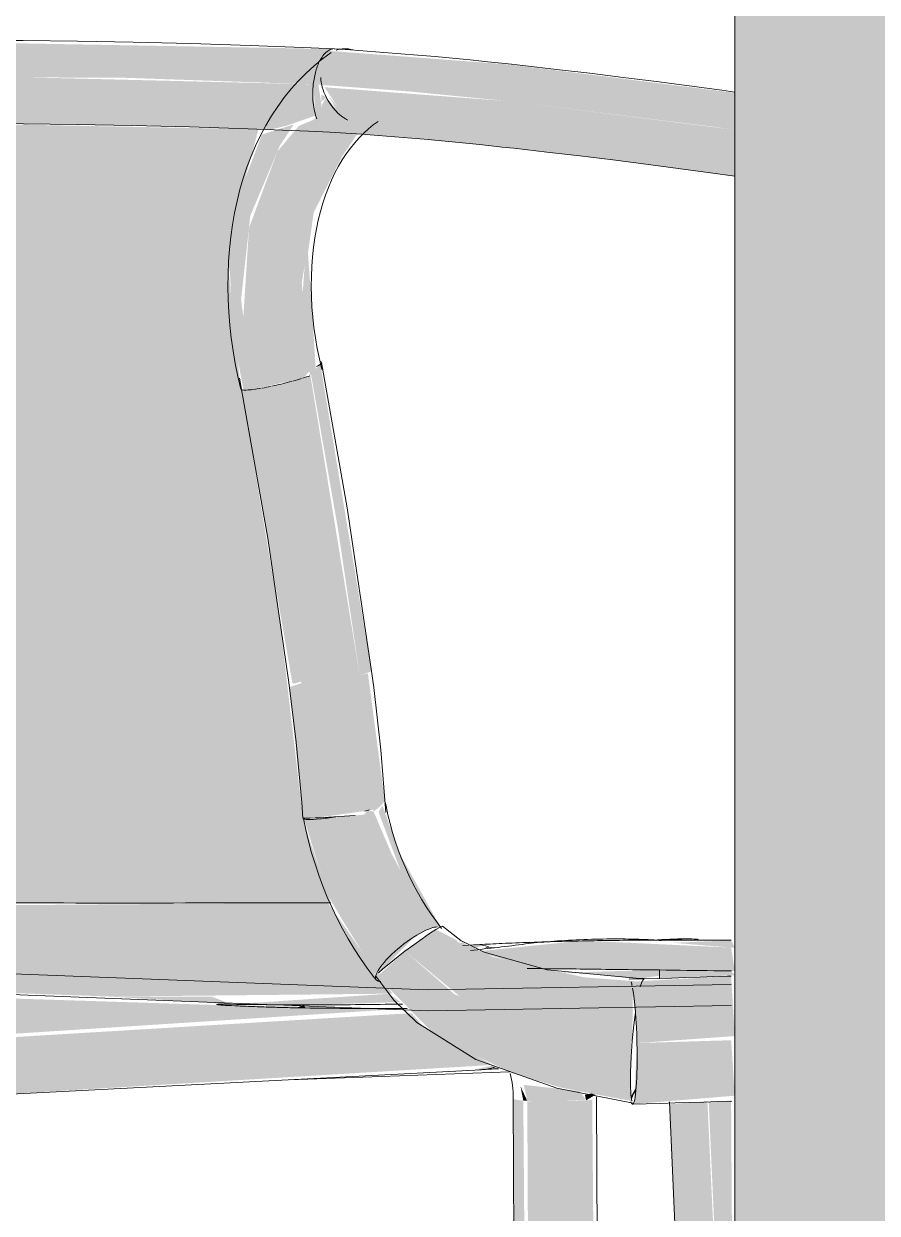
# Model space of a CAD drawing. Header units: inches. Extents: x 20426 to 36348, y -461 to 673.
# Drawn here: x 32132.69 to 32142.93, y 14.28 to 28.55 of the extents above; entities that cross this region are included whole.
import ezdxf

# ---------------------------------------------------------------- set-up
doc = ezdxf.new("R2010")
doc.units = ezdxf.units.IN
doc.header["$MEASUREMENT"] = 0
doc.layers.add('I-FURN', color=30, linetype='Continuous', lineweight=9)
doc.layers.add('M-EQPM', color=50, linetype='Continuous', lineweight=9)

# ---------------------------------------------------------------- blocks, each defined once
blk = doc.blocks.new('Mechanical Equipment 2 - Mechanical Equipment 1-405507-Elevation - North')
at = {"layer": 'M-EQPM'}
blk.add_hatch(color=256, dxfattribs=at).paths.add_polyline_path([(-26214.226, 0), (-26026.186, 0), (-26026.186, 60), (-26218.337, 60), (-26218.337, 0)], flags=0)
blk.add_line((-26218.337, 60), (-26218.337, 0), dxfattribs=at)
blk = doc.blocks.new('HermanMiller_Collection_Air-Chair_SideChair_Arms - Arms-460524-Elevation - North')
at = {"layer": 'I-FURN'}
for points in [[(-26231.123, 27.825), (-26228.772, 27.916), (-26225.67, 27.904), (-26223.396, 27.825), (-26223.313, 28.117), (-26223.167, 28.249), (-26227.869, 28.334), (-26230.727, 28.249), (-26230.914, 28.184), (-26231.055, 28.032), (-26231.099, 27.933)], [(-26221.072, 27.624), (-26221.02, 28.061), (-26223.219, 28.228), (-26223.35, 28.032), (-26223.396, 27.825), (-26223.312, 27.819), (-26223.272, 27.816), (-26222.26, 27.741)], [(-26218.337, 27.279), (-26218.337, 27.723), (-26221.02, 28.061), (-26221.072, 27.624), (-26218.628, 27.32)], [(-26223.912, 27.281), (-26223.718, 27.328), (-26223.366, 27.451), (-26223.403, 27.718), (-26223.403, 27.825), (-26227.736, 27.931), (-26231.123, 27.825), (-26231.103, 27.603), (-26230.965, 27.4), (-26230.145, 27.287), (-26227.625, 27.357), (-26225.434, 27.334), (-26223.929, 27.282)], [(-26223, 27.43), (-26223.214, 27.69), (-26223.085, 27.466), (-26223.006, 27.432)], [(-26218.337, 26.72), (-26218.337, 27.279), (-26221.072, 27.624), (-26221.129, 27.076), (-26219.357, 26.863)], [(-26225.503, 17.999), (-26223.184, 18.004), (-26223.454, 18.794), (-26223.524, 19.046), (-26223.811, 21.489), (-26224.257, 24.162), (-26224.267, 24.168), (-26224.409, 25.55), (-26224.351, 26.14), (-26224.206, 26.72), (-26224.054, 27.286), (-26227.71, 27.356), (-26229.694, 27.286), (-26229.078, 26.498), (-26228.596, 25.517), (-26228.375, 24.73), (-26228.189, 23.543), (-26227.893, 20.66), (-26227.821, 18.754), (-26227.825, 18.004), (-26226.694, 18)], [(-26223.436, 24.327), (-26223.367, 24.41), (-26223.412, 25.114), (-26223.46, 25.8), (-26223.393, 26.274), (-26223.479, 25.952), (-26223.538, 25.114), (-26223.439, 24.351)], [(-26222.839, 20.731), (-26222.697, 20.78), (-26223.312, 24.464), (-26223.426, 24.357), (-26223.099, 22.484)], [(-26223.54, 20.637), (-26222.839, 20.731), (-26223.431, 24.329), (-26223.905, 24.2), (-26224.11, 24.162), (-26223.541, 20.644)], [(-26223.619, 20.635), (-26223.543, 20.656), (-26224.11, 24.164), (-26224.255, 24.155), (-26223.647, 20.637)], [(-26223.375, 19.02), (-26222.741, 19.108), (-26222.698, 19.118), (-26222.674, 19.118), (-26222.839, 20.731), (-26223.54, 20.637), (-26223.375, 19.025)], [(-26222.672, 19.095), (-26222.593, 19.159), (-26222.538, 19.222), (-26222.741, 20.757), (-26222.839, 20.731), (-26222.674, 19.118)], [(-26223.504, 19.015), (-26223.376, 19.033), (-26223.54, 20.637), (-26223.682, 20.59), (-26223.517, 19.016)], [(-26221.98, 17.697), (-26221.871, 17.711), (-26222.358, 18.591), (-26222.566, 19.169), (-26222.613, 19.091), (-26222.27, 18.177), (-26221.985, 17.704)], [(-26222.547, 17.287), (-26222.166, 17.606), (-26221.985, 17.704), (-26222.457, 18.591), (-26222.672, 19.095), (-26222.741, 19.108), (-26222.785, 19.06), (-26222.831, 19.056), (-26223.319, 19.009), (-26223.034, 18.094), (-26222.751, 17.625)], [(-26222.628, 17.124), (-26222.561, 17.207), (-26222.191, 17.584), (-26222.487, 17.35), (-26222.639, 17.141)], [(-26219.573, 15.622), (-26219.59, 15.97), (-26219.582, 16.346), (-26220.986, 16.622), (-26221.701, 16.904), (-26222.296, 17.42), (-26222.63, 17.117), (-26221.906, 16.386), (-26221.009, 15.957), (-26220.423, 15.784), (-26220.119, 15.724)], [(-26218.337, 17.182), (-26218.382, 17.464), (-26220.167, 17.548), (-26221.483, 17.412), (-26221.352, 17.391), (-26220.704, 17.212), (-26218.382, 17.183)], [(-26218.337, 17.461), (-26218.382, 17.551), (-26219.075, 17.521), (-26218.382, 17.464)], [(-26219.243, 17.095), (-26218.337, 17.131), (-26218.382, 17.183), (-26219.243, 17.195), (-26219.243, 17.096)], [(-26219.511, 16.318), (-26218.337, 16.402), (-26218.382, 17.122), (-26219.583, 17.054), (-26219.524, 16.6), (-26219.518, 16.512)], [(-26223.494, 16.739), (-26223.508, 16.777), (-26223.598, 16.741)], [(-26227.587, 15.675), (-26221.243, 16.056), (-26222.06, 16.498), (-26222.219, 16.677), (-26227.051, 16.386), (-26227.114, 16.051), (-26227.311, 15.776), (-26227.537, 15.684)], [(-26219.565, 15.585), (-26218.337, 15.686), (-26218.382, 16.352), (-26219.511, 16.318), (-26219.547, 15.606)], [(-26220.828, 15.624), (-26220.91, 15.8), (-26220.876, 15.627), (-26220.836, 15.625)], [(-26220.603, 15.619), (-26220.124, 15.637), (-26220.2, 15.74), (-26220.87, 15.817), (-26220.828, 15.624), (-26220.643, 15.619)], [(-26220.122, 15.63), (-26220.012, 15.697), (-26220.057, 15.713), (-26220.137, 15.697)], [(-26219.575, 15.639), (-26219.519, 15.793), (-26219.573, 15.697), (-26219.582, 15.679)], [(-26219.554, 15.697), (-26219.525, 15.74), (-26219.531, 15.76)], [(-26220.751, 0), (-26220.751, 0), (-26220.876, 15.627), (-26220.995, 15.643), (-26220.893, 0), (-26220.836, 0)], [(-26220.39, 0), (-26220.333, 0), (-26220.05, 1.015), (-26220.122, 15.63), (-26220.828, 15.62), (-26220.751, 0), (-26220.52, 0)], [(-26220.05, 1.015), (-26219.926, 1.458), (-26220.049, 15.637), (-26220.122, 15.63), (-26220.063, 3.679)]]:
    blk.add_hatch(color=256, dxfattribs=at).paths.add_polyline_path(points, flags=0)
h = blk.add_hatch(color=256, dxfattribs=at)
h.paths.add_polyline_path([(-26224.201, 24.155), (-26224.123, 24.162), (-26224.263, 25.242), (-26224.152, 26.248), (-26223.8, 27.084), (-26223.631, 27.344), (-26224.012, 27.222), (-26224.216, 26.689), (-26224.309, 26.412), (-26224.408, 25.768), (-26224.354, 24.786), (-26224.233, 24.157)], flags=0)
h.paths.add_polyline_path([(-26223.3, 27.609), (-26223.242, 27.671), (-26223.301, 27.701), (-26223.301, 27.624)], flags=0)
h = blk.add_hatch(color=256, dxfattribs=at)
h.paths.add_polyline_path([(-26221.129, 27.076), (-26221.072, 27.624), (-26223.26, 27.79), (-26223.058, 27.485), (-26222.932, 27.288), (-26222.867, 27.231), (-26222.199, 27.181)], flags=0)
h.paths.add_polyline_path([(-26223.351, 27.406), (-26223.286, 27.499), (-26223.335, 27.821), (-26223.396, 27.825), (-26223.37, 27.466), (-26223.354, 27.411)], flags=0)
h = blk.add_hatch(color=256, dxfattribs=at)
h.paths.add_polyline_path([(-26224.123, 24.162), (-26223.518, 24.3), (-26223.443, 24.38), (-26223.535, 25.445), (-26223.391, 26.288), (-26223.054, 26.953), (-26222.867, 27.231), (-26223.242, 27.671), (-26223.291, 27.579), (-26223.299, 27.477), (-26223.398, 27.398), (-26223.571, 27.325), (-26223.827, 27.019), (-26224.168, 26.101), (-26224.236, 25.031), (-26224.177, 24.574)], flags=0)
h.paths.add_polyline_path([(-26223.429, 27.266), (-26223.429, 27.266), (-26223.242, 27.375)], flags=0)
h = blk.add_hatch(color=256, dxfattribs=at)
h.paths.add_polyline_path([(-26222.641, 17.144), (-26222.547, 17.287), (-26223.1, 18.305), (-26223.319, 19.009), (-26223.506, 19.002), (-26223.222, 18.094), (-26223.034, 17.773), (-26222.713, 17.261)], flags=0)
h.paths.add_polyline_path([(-26222.649, 17.095), (-26222.682, 17.209), (-26222.681, 17.144)], flags=0)
h = blk.add_hatch(color=256, dxfattribs=at)
h.paths.add_polyline_path([(-26222.641, 17.144), (-26222.681, 17.144), (-26222.649, 17.156)], flags=0)
h.paths.add_polyline_path([(-26225.823, 16.876), (-26222.446, 16.911), (-26222.78, 17.371), (-26223.223, 18.003), (-26227.889, 17.966), (-26227.917, 17.125), (-26227.9, 16.951), (-26226.694, 16.907)], flags=0)
h = blk.add_hatch(color=256, dxfattribs=at)
h.paths.add_polyline_path([(-26219.568, 16.344), (-26219.561, 16.96), (-26219.519, 17.059), (-26220.145, 17.107), (-26221.249, 17.353), (-26221.709, 17.57), (-26221.926, 17.681), (-26222.296, 17.42), (-26221.64, 16.88), (-26220.792, 16.545), (-26219.94, 16.405)], flags=0)
h.paths.add_polyline_path([(-26221.513, 17.511), (-26221.682, 17.552), (-26221.653, 17.522)], flags=0)
h = blk.add_hatch(color=256, dxfattribs=at)
h.paths.add_polyline_path([(-26224.448, 16.77), (-26224.448, 16.788), (-26224.54, 16.775)], flags=0)
h.paths.add_polyline_path([(-26227.048, 16.426), (-26222.269, 16.733), (-26222.343, 16.734), (-26224.54, 16.774), (-26227.167, 16.858), (-26227.072, 16.62), (-26227.063, 16.545)], flags=0)
h.paths.add_polyline_path([(-26221.509, 17.429), (-26221.392, 17.482), (-26221.599, 17.487), (-26221.515, 17.433)], flags=0)
h = blk.add_hatch(color=256, dxfattribs=at)
h.paths.add_polyline_path([(-26219.596, 17.075), (-26219.636, 17.087), (-26219.602, 17.075)], flags=0)
h.paths.add_polyline_path([(-26219.514, 17.087), (-26219.243, 17.126), (-26219.243, 17.195), (-26220.46, 17.163), (-26220.106, 17.149), (-26219.519, 17.087)], flags=0)
h.paths.add_polyline_path([(-26220.673, 17.166), (-26220.768, 17.213), (-26220.704, 17.176)], flags=0)
h = blk.add_hatch(color=256, dxfattribs=at)
h.paths.add_polyline_path([(-26223.426, 16.777), (-26222.348, 16.81), (-26222.487, 16.91), (-26224.378, 16.783)], flags=0)
h.paths.add_polyline_path([(-26225.823, 16.876), (-26224.378, 16.783), (-26224.617, 16.876), (-26224.8, 16.876)], flags=0)
h.paths.add_polyline_path([(-26224.54, 16.777), (-26226.694, 16.907), (-26224.616, 16.781)], flags=0)
for p, q in [((-26221.305, 28.097), (-26221.095, 28.075)), ((-26221.095, 28.075), (-26221.019, 28.066)), ((-26221.462, 17.496), (-26221.601, 17.488)), ((-26219.477, 17.552), (-26218.382, 17.552)), ((-26219.243, 17.195), (-26219.243, 17.088)), ((-26219.449, 17.062), (-26219.472, 16.991)), ((-26219.425, 17.091), (-26219.447, 17.066)), ((-26219.424, 17.091), (-26219.425, 17.091)), ((-26227.567, 15.675), (-26221.378, 15.998)), ((-26220.996, 15.645), (-26220.918, 0)), ((-26219.996, 15.671), (-26219.996, 15.65)), ((-26219.925, 1.459), (-26219.996, 15.65))]:
    blk.add_line(p, q, dxfattribs=at)
at = {"layer": 'I-FURN', "flags": 128}
for points in [[(-26230.722, 28.25), (-26230.253, 28.28), (-26229.756, 28.306), (-26229.232, 28.326), (-26228.681, 28.34), (-26228.104, 28.35), (-26227.503, 28.353), (-26226.877, 28.352), (-26226.228, 28.345), (-26225.557, 28.332), (-26224.865, 28.314), (-26224.152, 28.291), (-26223.421, 28.263), (-26223.145, 28.251)], [(-26223.181, 28.206), (-26223.286, 28.13), (-26223.386, 28.048), (-26223.483, 27.961), (-26223.575, 27.868), (-26223.662, 27.77), (-26223.745, 27.667), (-26223.823, 27.559), (-26223.896, 27.447), (-26223.965, 27.331), (-26224.029, 27.211), (-26224.088, 27.088), (-26224.142, 26.961), (-26224.192, 26.83), (-26224.236, 26.697), (-26224.276, 26.561), (-26224.311, 26.422), (-26224.341, 26.281), (-26224.366, 26.138), (-26224.386, 25.993), (-26224.402, 25.845), (-26224.413, 25.697), (-26224.419, 25.547), (-26224.42, 25.395), (-26224.417, 25.243), (-26224.409, 25.09), (-26224.397, 24.936), (-26224.38, 24.782), (-26224.358, 24.628), (-26224.332, 24.474), (-26224.301, 24.32), (-26224.267, 24.167)], [(-26223.143, 28.251), (-26222.948, 28.238), (-26222.749, 28.224), (-26222.548, 28.209), (-26222.345, 28.193), (-26222.14, 28.176), (-26221.933, 28.158), (-26221.725, 28.139), (-26221.515, 28.118), (-26221.305, 28.097)], [(-26218.337, 27.731), (-26218.492, 27.753), (-26218.884, 27.806), (-26219.279, 27.858), (-26219.676, 27.909), (-26220.076, 27.958), (-26220.478, 28.005), (-26220.88, 28.051), (-26221.019, 28.066)], [(-26230.642, 27.253), (-26230.188, 27.283), (-26229.704, 27.307), (-26229.192, 27.327), (-26228.652, 27.341), (-26228.085, 27.35), (-26227.492, 27.353), (-26226.874, 27.352), (-26226.233, 27.344), (-26225.569, 27.332), (-26224.883, 27.314), (-26224.177, 27.291), (-26223.452, 27.263), (-26223.196, 27.252)], [(-26222.617, 27.38), (-26222.676, 27.337), (-26222.734, 27.29), (-26222.791, 27.239), (-26222.846, 27.183), (-26222.899, 27.123), (-26222.951, 27.059), (-26223, 26.991), (-26223.048, 26.918), (-26223.093, 26.842), (-26223.136, 26.761), (-26223.177, 26.676), (-26223.214, 26.587), (-26223.249, 26.495), (-26223.282, 26.399), (-26223.311, 26.299), (-26223.336, 26.196), (-26223.359, 26.091), (-26223.378, 25.982), (-26223.394, 25.87), (-26223.406, 25.756), (-26223.414, 25.64), (-26223.419, 25.521), (-26223.421, 25.401), (-26223.418, 25.279), (-26223.412, 25.156), (-26223.401, 25.032), (-26223.388, 24.907), (-26223.37, 24.781), (-26223.349, 24.655), (-26223.323, 24.529), (-26223.295, 24.402)], [(-26223.197, 27.252), (-26223.007, 27.24), (-26222.814, 27.226), (-26222.618, 27.212), (-26222.419, 27.196), (-26222.218, 27.179), (-26222.016, 27.162), (-26221.812, 27.143), (-26221.607, 27.123), (-26221.401, 27.102), (-26221.195, 27.08), (-26221.129, 27.072)], [(-26218.337, 26.721), (-26218.63, 26.762), (-26219.016, 26.815), (-26219.407, 26.867), (-26219.8, 26.917), (-26220.196, 26.965), (-26220.593, 27.012), (-26220.991, 27.057), (-26221.129, 27.072)], [(-26222.697, 20.78), (-26222.99, 22.744), (-26223.298, 24.486)], [(-26224.28, 24.299), (-26223.943, 22.377), (-26223.688, 20.647)], [(-26222.524, 19.086), (-26222.587, 19.837), (-26222.671, 20.584), (-26222.697, 20.78)], [(-26223.688, 20.647), (-26223.601, 19.929), (-26223.535, 19.207), (-26223.521, 19.017)], [(-26221.856, 17.694), (-26221.919, 17.778), (-26221.981, 17.864), (-26222.04, 17.953), (-26222.096, 18.045), (-26222.15, 18.138), (-26222.201, 18.234), (-26222.25, 18.333), (-26222.295, 18.432), (-26222.337, 18.534), (-26222.376, 18.637), (-26222.412, 18.741), (-26222.445, 18.846), (-26222.474, 18.953), (-26222.501, 19.059), (-26222.523, 19.167), (-26222.529, 19.197)], [(-26223.512, 19.015), (-26223.484, 18.877), (-26223.452, 18.74), (-26223.416, 18.603), (-26223.375, 18.468), (-26223.33, 18.334), (-26223.281, 18.201), (-26223.228, 18.07), (-26223.171, 17.941), (-26223.11, 17.815), (-26223.045, 17.69), (-26222.976, 17.568), (-26222.904, 17.448), (-26222.828, 17.331), (-26222.748, 17.217), (-26222.665, 17.106), (-26222.641, 17.075)], [(-26222.296, 17.42), (-26222.191, 17.498), (-26222.09, 17.57), (-26222, 17.633), (-26221.926, 17.681), (-26221.874, 17.711), (-26221.847, 17.721)], [(-26221.844, 17.72), (-26221.625, 17.551), (-26221.344, 17.407), (-26220.589, 17.196), (-26219.478, 17.092), (-26219.424, 17.091)], [(-26222.614, 17.159), (-26222.561, 17.207), (-26222.487, 17.27), (-26222.397, 17.342), (-26222.296, 17.42)], [(-26221.475, 17.495), (-26221.45, 17.497), (-26221.423, 17.498), (-26221.396, 17.5), (-26221.367, 17.502), (-26221.337, 17.504), (-26221.305, 17.505), (-26221.273, 17.507), (-26221.239, 17.509), (-26221.204, 17.511), (-26221.167, 17.512), (-26221.129, 17.514), (-26221.091, 17.516), (-26221.051, 17.518), (-26221.01, 17.519), (-26220.968, 17.521), (-26220.926, 17.523), (-26220.882, 17.524), (-26220.838, 17.526), (-26220.793, 17.527), (-26220.747, 17.529), (-26220.7, 17.53), (-26220.654, 17.532), (-26220.606, 17.533), (-26220.559, 17.535), (-26220.511, 17.536), (-26220.463, 17.537), (-26220.414, 17.539), (-26220.366, 17.54), (-26220.317, 17.541), (-26220.269, 17.542), (-26220.221, 17.543), (-26220.173, 17.544), (-26220.125, 17.545), (-26220.078, 17.546), (-26220.031, 17.547), (-26219.984, 17.548), (-26219.938, 17.548), (-26219.893, 17.549), (-26219.849, 17.55), (-26219.805, 17.55), (-26219.762, 17.551), (-26219.72, 17.551), (-26219.679, 17.552), (-26219.639, 17.552), (-26219.6, 17.552), (-26219.562, 17.552), (-26219.525, 17.552), (-26219.49, 17.552), (-26219.477, 17.552)], [(-26228.148, 17.193), (-26222.025, 16.956), (-26218.382, 17.02)], [(-26222.644, 17.12), (-26222.428, 16.832), (-26222.152, 16.565), (-26221.446, 16.122), (-26220.472, 15.777), (-26219.556, 15.597)], [(-26218.382, 17.122), (-26218.425, 17.12), (-26218.59, 17.115), (-26218.757, 17.109), (-26218.927, 17.104), (-26219.098, 17.098), (-26219.271, 17.093), (-26219.445, 17.088), (-26219.604, 17.084)], [(-26228.149, 16.943), (-26222.012, 16.705), (-26218.382, 16.77)], [(-26219.53, 16.684), (-26219.548, 16.537), (-26219.568, 16.344)], [(-26219.568, 16.344), (-26219.582, 16.151), (-26219.59, 15.97), (-26219.591, 15.816), (-26219.585, 15.697), (-26219.573, 15.622)], [(-26221.365, 15.999), (-26221.348, 16), (-26221.328, 16.001), (-26221.307, 16.003), (-26221.283, 16.004), (-26221.258, 16.006), (-26221.231, 16.007), (-26221.202, 16.009), (-26221.172, 16.01)], [(-26221.032, 15.952), (-26221.024, 15.918), (-26221.017, 15.882), (-26221.011, 15.846), (-26221.006, 15.809), (-26221.002, 15.772), (-26220.999, 15.734), (-26220.997, 15.696), (-26220.996, 15.658), (-26220.996, 15.645)], [(-26218.373, 15.621), (-26218.54, 15.615), (-26218.709, 15.61), (-26218.88, 15.604), (-26219.053, 15.599), (-26219.227, 15.594), (-26219.403, 15.589), (-26219.563, 15.585)]]:
    blk.add_lwpolyline(points, dxfattribs=at)
at = {"layer": 'I-FURN'}
for centre, major_axis, ratio, start_param, end_param in [((-26222.899, 27.793), (-0.282, 0.413), 0.716528, 5.57384, 6.097439), ((-26222.899, 27.793), (-0.282, 0.413), 0.716528, 0.861451, 1.38505), ((-26222.899, 27.793), (-0.282, 0.413), 0.716528, 1.38505, 2.170448), ((-26223.789, 24.392), (0.491, 0.093), 0.137076, 5.750632, 6.274231), ((-26223.789, 24.392), (0.491, 0.093), 0.137076, 0, 0.252845), ((-26223.781, 24.285), (0.486, 0.118), 0.11091, 4.977051, 5.211823), ((-26223.781, 24.285), (0.486, 0.118), 0.11091, 5.243425, 5.473623), ((-26223.781, 24.285), (0.486, 0.118), 0.11091, 3.117428, 3.641027), ((-26223.781, 24.285), (0.486, 0.118), 0.11091, 3.667725, 3.902826), ((-26223.781, 24.285), (0.486, 0.118), 0.11091, 3.93683, 4.164626), ((-26223.781, 24.285), (0.486, 0.118), 0.11091, 4.192229, 4.426425), ((-26223.781, 24.285), (0.486, 0.118), 0.11091, 4.449986, 4.688225), ((-26223.781, 24.285), (0.486, 0.118), 0.11091, 4.712585, 4.950024), ((-26223.021, 19.106), (0.492, 0.091), 0.107353, 6.096295, 6.396299), ((-26223.023, 19.052), (0.499, 0.035), 0.020295, 3.141996, 3.927394), ((-26223.021, 19.106), (0.492, 0.091), 0.107353, 3.141593, 4.040105), ((-26223.023, 19.052), (0.499, 0.035), 0.020295, 3.927394, 4.974592), ((-26223.021, 19.106), (0.492, 0.091), 0.107353, 4.040105, 4.477529), ((-26223.021, 19.106), (0.492, 0.091), 0.107353, 5.208399, 5.349102), ((-26222.248, 17.385), (0.393, 0.31), 0.26753, 0.369424, 0.631223), ((-26222.248, 17.385), (0.393, 0.31), 0.26753, 0.631223, 2.202019), ((-26226.222, 101.858), (0, 84.692), 0.707107, 3.220365, 3.231436), ((-26222.248, 17.385), (0.393, 0.31), 0.26753, 2.202019, 3.511016), ((-26219.584, 16.334), (-0.02, 0.75), 0.096081, 5.796547, 5.996591), ((-26219.584, 16.334), (-0.02, 0.75), 0.096081, 4.687594, 5.734792), ((-26219.584, 16.334), (-0.02, 0.75), 0.096081, 3.116798, 4.687594), ((-26219.584, 16.334), (-0.02, 0.75), 0.096081, 2.854998, 3.116798)]:
    blk.add_ellipse(centre, major_axis=major_axis, ratio=ratio, start_param=start_param, end_param=end_param, dxfattribs=at)
for points, knots in [([(-26223.396, 27.825), (-26223.39, 27.881), (-26223.369, 27.989), (-26223.31, 28.139), (-26223.237, 28.225), (-26223.184, 28.246), (-26223.167, 28.249)], [-1, -1, -1, -1, -0.7857143, -0.5714286, -0.2857143, -0.1428571, -0.1428571, -0.1428571, -0.1428571]), ([(-26227.863, 18.004), (-26227.087, 18), (-26225.548, 17.997), (-26223.964, 18.001), (-26223.184, 18.003)], [-0.9268801, -0.9268801, -0.9268801, -0.9268801, -0.5, -0.0910372, -0.0910372, -0.0910372, -0.0910372]), ([(-26220.83, 17.213), (-26220.588, 17.211), (-26220.056, 17.205), (-26219.527, 17.198), (-26219.243, 17.195)], [-0.9193556, -0.9193556, -0.9193556, -0.9193556, -0.5, 0, 0, 0, 0]), ([(-26219.243, 17.195), (-26219.021, 17.192), (-26218.731, 17.188), (-26218.448, 17.184), (-26218.378, 17.183)], [-1, -1, -1, -1, -0.75, -0.6679693, -0.6679693, -0.6679693, -0.6679693]), ([(-26222.271, 16.733), (-26222.362, 16.733), (-26222.769, 16.732), (-26223.177, 16.735), (-26223.494, 16.739)], [-0.6421144, -0.6421144, -0.6421144, -0.6421144, -0.5, 0, 0, 0, 0]), ([(-26221.402, 15.997), (-26221.346, 15.998), (-26221.285, 16.008), (-26221.227, 16.027), (-26221.223, 16.029)], [0, 0, 0, 0, 0.1666667, 0.1821633, 0.1821633, 0.1821633, 0.1821633])]:
    blk.add_open_spline(points, degree=3, knots=knots, dxfattribs=at)
for points in [[(-26223.354, 27.411), (-26223.375, 27.466), (-26223.405, 27.598), (-26223.405, 27.751), (-26223.396, 27.825)], [(-26219.218, 17.548), (-26219.294, 17.555), (-26219.479, 17.566), (-26219.825, 17.57), (-26220.199, 17.56), (-26220.558, 17.539), (-26220.762, 17.519), (-26220.849, 17.508)], [(-26221.292, 17.477), (-26221.34, 17.49), (-26221.389, 17.497), (-26221.439, 17.496)], [(-26223.494, 16.739), (-26223.546, 16.74), (-26223.667, 16.742), (-26223.881, 16.748), (-26224.101, 16.755), (-26224.302, 16.763), (-26224.459, 16.771), (-26224.552, 16.777), (-26224.572, 16.782), (-26224.514, 16.784), (-26224.43, 16.784), (-26224.378, 16.783)], [(-26224.378, 16.783), (-26224.061, 16.779), (-26223.426, 16.774), (-26222.791, 16.779), (-26222.473, 16.784)], [(-26222.473, 16.784), (-26222.43, 16.784), (-26222.381, 16.784), (-26222.327, 16.784)]]:
    blk.add_open_spline(points, degree=3, dxfattribs=at)
blk = doc.blocks.new('HermanMiller_Collection_Air-Chair_SideChair_Arms - Arms-457867-Elevation - North')
at = {"layer": 'I-FURN'}
for points in [[(-26218.802, 17.551), (-26218.802, 17.564), (-26218.809, 17.551)], [(-26218.337, 8.581), (-26218.382, 15.63), (-26218.65, 15.606), (-26218.491, 12.037)]]:
    blk.add_hatch(color=256, dxfattribs=at).paths.add_polyline_path(points, flags=0)
h = blk.add_hatch(color=256, dxfattribs=at)
h.paths.add_polyline_path([(-26223.683, 15.878), (-26221.155, 16.015), (-26221.243, 16.049), (-26221.498, 15.992), (-26223.393, 15.893)], flags=0)
h.paths.add_polyline_path([(-26229.561, 16.118), (-26229.466, 16.427), (-26229.575, 16.423), (-26229.566, 16.216)], flags=0)
h = blk.add_hatch(color=256, dxfattribs=at)
h.paths.add_polyline_path([(-26218.373, 0), (-26218.337, 0), (-26218.351, 3.391), (-26218.546, 2.695), (-26218.416, 0)], flags=0)
h.paths.add_polyline_path([(-26218.688, 5.9), (-26218.337, 7.162), (-26218.337, 8.581), (-26218.667, 15.62), (-26219.12, 15.585), (-26218.776, 7.858)], flags=0)
for p, q in [((-26221.184, 17.466), (-26221.324, 17.462)), ((-26223.683, 15.878), (-26221.041, 15.971)), ((-26219.122, 15.613), (-26218.689, 5.888))]:
    blk.add_line(p, q, dxfattribs=at)
for points, knots in [([(-26218.941, 17.57), (-26219.007, 17.569), (-26219.121, 17.564), (-26219.256, 17.557), (-26219.293, 17.554)], [-0.6, -0.6, -0.6, -0.6, -0.4, -0.3278084, -0.3278084, -0.3278084, -0.3278084]), ([(-26219.279, 17.553), (-26219.143, 17.561), (-26218.94, 17.57), (-26218.792, 17.567), (-26218.783, 17.558), (-26218.783, 17.554)], [-0.6622604, -0.6622604, -0.6622604, -0.6622604, -0.4, -0.2, -0.069759, -0.069759, -0.069759, -0.069759])]:
    blk.add_open_spline(points, degree=3, knots=knots, dxfattribs=at)
blk.add_open_spline([(-26218.783, 17.55), (-26218.768, 17.557), (-26218.775, 17.563), (-26218.802, 17.566)], degree=3, dxfattribs=at)

msp = doc.modelspace()

# ---------------------------------------------------------------- block references
at = {"layer": 'I-FURN'}
for name in ['HermanMiller_Collection_Air-Chair_SideChair_Arms - Arms-457867-Elevation - North', 'HermanMiller_Collection_Air-Chair_SideChair_Arms - Arms-460524-Elevation - North']:
    msp.add_blockref(name, (58359.559, 0), dxfattribs=at)
at = {"layer": 'M-EQPM'}
msp.add_blockref('Mechanical Equipment 2 - Mechanical Equipment 1-405507-Elevation - North', (58359.559, 0), dxfattribs=at)

doc.saveas('drawing.dxf')
